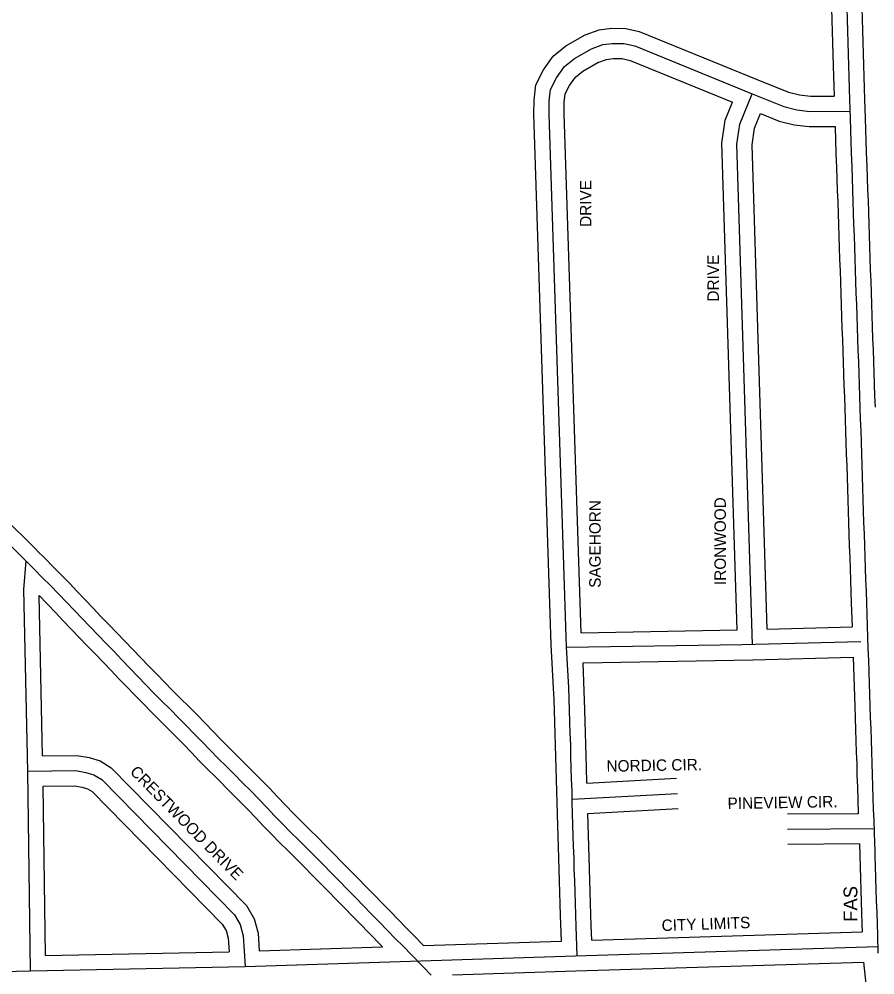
# Model space of a CAD drawing. Extents: x 1958108 to 2320935, y 15676069 to 16284877.
# Drawn here: x 2186424 to 2188288, y 15853396 to 15855478 of the extents above; entities that cross this region are included whole.
import ezdxf

# ---------------------------------------------------------------- set-up
doc = ezdxf.new("R2010")
doc.units = 0
for name, color, linetype in [('L18', 7, 'Continuous'), ('L2', 7, 'Continuous'), ('L21', 7, 'Continuous'), ('L23', 7, 'Continuous'), ('L3', 7, 'Continuous'), ('L9', 7, 'Continuous')]:
    doc.layers.add(name, color=color, linetype=linetype)

msp = doc.modelspace()

# ---------------------------------------------------------------- linework, layer by layer
at = {"layer": 'L18'}
for p, q in [((2186481.2, 15853438), (2186476.4, 15853806.6)), ((2187660.6, 15853813), (2187856.1, 15853823.9)), ((2187662.4, 15853747), (2187859.8, 15853758)), ((2188251.9, 15853746.8), (2188097.7, 15853745.6)), ((2188254.6, 15853680.8), (2188098.2, 15853679.6)), ((2186481.2, 15853438), (2186881.1, 15853446))]:
    msp.add_line(p, q, dxfattribs=at)
for points in [[(2188193.8, 15855501.2), (2188194.4, 15855476.1), (2188195.3, 15855451), (2188195.9, 15855426.1), (2188196.7, 15855401.1), (2188197.3, 15855376.1), (2188199.6, 15855310.4)], [(2188259.8, 15855502.8), (2188260.4, 15855478), (2188261.3, 15855453), (2188261.9, 15855428), (2188262.7, 15855403), (2188263.3, 15855378), (2188264.2, 15855353), (2188264.8, 15855327.8), (2188265.4, 15855303.1), (2188266.9, 15855262.6)], [(2187582.8, 15854115.1), (2187545.2, 15855270.9), (2187545.6, 15855301.8), (2187549.6, 15855334.6), (2187565.9, 15855367.3), (2187587.4, 15855397.5), (2187614.9, 15855419.6), (2187656.6, 15855443.5), (2187687.4, 15855454.9), (2187714.2, 15855458.2), (2187745.2, 15855457.8), (2187774.8, 15855451.4), (2188032.9, 15855346)], [(2187648, 15854141), (2187611.2, 15855271.6), (2187611.5, 15855297.3), (2187613.7, 15855315.3), (2187622.7, 15855333.3), (2187635.8, 15855351.7), (2187652.2, 15855364.9), (2187684.6, 15855383.5), (2187703.1, 15855390.3), (2187717.9, 15855392.1), (2187737.8, 15855391.9), (2187755.3, 15855388.1), (2187977.7, 15855297.3)], [(2188032.8, 15855346.1), (2188100, 15855318.8), (2188124, 15855312.8), (2188148.1, 15855310.1), (2188199.6, 15855310.4)], [(2187987.7, 15854147.6), (2187954.4, 15855207.8), (2187962, 15855257.5), (2187977.7, 15855297.3)], [(2188053.7, 15854149.1), (2188020.5, 15855203.8), (2188026.1, 15855240.2), (2188038.8, 15855272.4)], [(2188038.8, 15855272.4), (2188079.4, 15855255.9), (2188112.2, 15855247.7), (2188144.6, 15855244), (2188201.3, 15855244.4)], [(2188267, 15855262.1), (2188267.6, 15855237.3), (2188268.4, 15855212.5), (2188269.2, 15855187.6), (2188270.5, 15855157.1), (2188271.4, 15855132), (2188272.2, 15855107), (2188273.1, 15855082.1), (2188273.9, 15855057.1), (2188274.8, 15855032.1), (2188275.6, 15855007.1), (2188276.5, 15854982.1), (2188277.3, 15854957.1), (2188278.1, 15854932.1), (2188279, 15854907.2), (2188279.9, 15854882.2), (2188280.7, 15854857.2), (2188281.5, 15854832.2), (2188282.4, 15854807.2), (2188283.2, 15854782.2), (2188284.1, 15854757.2), (2188285, 15854732.2), (2188285.8, 15854707.3), (2188286.6, 15854682.3), (2188287.5, 15854657.3), (2188288.4, 15854632.3)], [(2188201.3, 15855244.4), (2188203.3, 15855185.1), (2188204.5, 15855154.7), (2188205.4, 15855129.8), (2188206.2, 15855104.8), (2188207.1, 15855079.8), (2188208, 15855054.8), (2188208.8, 15855029.8), (2188209.6, 15855004.9), (2188210.5, 15854979.9), (2188211.3, 15854954.9), (2188212.2, 15854929.9), (2188213, 15854904.9), (2188213.9, 15854879.9), (2188214.7, 15854854.9), (2188215.6, 15854830), (2188216.4, 15854805), (2188217.3, 15854780), (2188218.1, 15854755), (2188219, 15854730), (2188219.8, 15854705), (2188220.7, 15854680), (2188221.5, 15854655.1), (2188222.4, 15854630.1), (2188223.2, 15854605.1), (2188224.1, 15854580.1), (2188224.9, 15854555.1), (2188225.8, 15854530.1), (2188226.6, 15854505.1), (2188227.5, 15854480.3), (2188228.1, 15854455.3), (2188228.9, 15854430.2), (2188229.8, 15854405.2), (2188230.6, 15854380.2), (2188231.5, 15854355.2), (2188232.3, 15854330.2), (2188233.2, 15854305.2), (2188234, 15854280.2), (2188234.9, 15854255.3), (2188235.7, 15854230.3), (2188236.6, 15854205.3), (2188238.3, 15854153.7)], [(2186239.8, 15854548.2), (2186259.1, 15854528.5), (2186276.6, 15854510.6), (2186294.2, 15854492.5), (2186311.7, 15854474.1), (2186328.7, 15854455.8), (2186345.8, 15854437.7), (2186362.7, 15854420), (2186380.1, 15854402.5), (2186397.8, 15854384.9), (2186415.5, 15854367.3), (2186433.2, 15854349.7), (2186462.5, 15854320.6)], [(2186462.6, 15854320.5), (2186480.4, 15854302.6), (2186497.9, 15854284.9), (2186515.6, 15854267.1), (2186533.3, 15854248.9), (2186550.7, 15854230.8), (2186568, 15854212.6), (2186585.1, 15854194.5), (2186602.2, 15854176.5), (2186619.5, 15854158.7), (2186637.1, 15854140.6), (2186654.3, 15854122.7), (2186671.8, 15854104.7), (2186689.1, 15854086.6), (2186706.5, 15854068.5), (2186723.7, 15854050.5), (2186741, 15854032.8), (2186758.2, 15854015.2), (2186775.8, 15853997.8), (2186793.9, 15853980.1), (2186811.6, 15853962.1), (2186829.1, 15853944.1), (2186846.7, 15853925.9), (2186863.9, 15853908), (2186881.1, 15853890.3), (2186898.6, 15853872.8), (2186934.1, 15853837.7), (2186952, 15853819.8), (2186969.8, 15853801.5), (2186987.1, 15853783.3), (2187004.2, 15853765.3), (2187021.5, 15853747.5), (2187038.7, 15853730), (2187056.2, 15853712.6), (2187074.3, 15853694.9), (2187092, 15853677), (2187109.5, 15853659.2), (2187127.2, 15853641.3), (2187144.7, 15853623.3), (2187162.2, 15853605.5), (2187179.7, 15853587.6), (2187197.1, 15853569.7), (2187214.6, 15853551.8), (2187232.1, 15853534), (2187249.6, 15853516.1), (2187267, 15853498.2), (2187284.5, 15853480.3), (2187304.7, 15853459.6)], [(2186467.3, 15854222.5), (2186502.9, 15854185.2), (2186520.1, 15854167.2), (2186537.3, 15854149), (2186554.6, 15854130.8), (2186572.2, 15854112.7), (2186589.6, 15854094.8), (2186606.8, 15854076.8), (2186624.3, 15854058.9), (2186641.4, 15854040.9), (2186658.9, 15854022.8), (2186676.2, 15854004.7), (2186693.8, 15853986.6), (2186711.5, 15853968.7), (2186729.4, 15853950.8), (2186747.2, 15853933.3), (2186764.5, 15853915.9), (2186781.8, 15853898.1), (2186799.2, 15853880.2), (2186816.4, 15853862.1), (2186834.2, 15853843.9), (2186852.1, 15853826.1), (2186887.5, 15853790.9), (2186905, 15853773.4), (2186922.2, 15853755.8), (2186939.3, 15853737.8), (2186956.6, 15853719.6), (2186974.3, 15853701.4), (2186992, 15853683.4), (2187009.9, 15853665.6), (2187027.7, 15853648.2), (2187045, 15853630.7), (2187062.5, 15853612.8), (2187080.1, 15853595), (2187097.5, 15853577.2), (2187115, 15853559.3), (2187132.5, 15853541.5), (2187149.9, 15853523.6), (2187167.4, 15853505.7), (2187184.9, 15853487.9), (2187215.3, 15853456.6)], [(2186475.2, 15853872.6), (2186467.3, 15854222.5)], [(2187648, 15854141), (2187987.7, 15854147.6)], [(2188053.7, 15854149.1), (2188238.3, 15854153.7)], [(2187597.3, 15853721.1), (2187596.7, 15853746), (2187595.9, 15853770.9), (2187595.3, 15853796), (2187594.4, 15853820.9), (2187593.8, 15853845.9), (2187593, 15853870.9), (2187592.4, 15853895.9), (2187591.5, 15853920.9), (2187590.9, 15853945.9), (2187590.1, 15853970.7), (2187589.2, 15853995.5), (2187588.2, 15854020.1), (2187582.8, 15854115.1)], [(2187652.6, 15854075.1), (2188022.5, 15854082.3), (2188240.6, 15854087.7)], [(2187660.6, 15853813), (2187659.8, 15853847.8), (2187658.9, 15853872.8), (2187658.3, 15853897.8), (2187657.5, 15853922.8), (2187656.9, 15853947.8), (2187656, 15853973), (2187652.6, 15854075.1)], [(2188240.6, 15854087.7), (2188244.2, 15853980.4), (2188245.1, 15853955.4), (2188245.9, 15853930.4), (2188246.8, 15853905.5), (2188247.6, 15853880.5), (2188248.5, 15853855.6), (2188249, 15853830.6), (2188249.9, 15853805.5), (2188251.9, 15853746.8)], [(2186475.2, 15853872.6), (2186549.6, 15853873.5), (2186576.7, 15853869), (2186600.6, 15853861.7), (2186624.7, 15853846.9), (2186919.3, 15853546.5), (2186936.1, 15853517.7), (2186944.4, 15853486.3), (2186947.1, 15853447.7)], [(2186476.4, 15853806.6), (2186544.6, 15853807.5), (2186561.5, 15853804.6), (2186573.2, 15853801), (2186583.3, 15853794.9), (2186866.4, 15853506.2), (2186874.6, 15853492.2), (2186879, 15853475.5), (2186881.1, 15853446)], [(2187671.3, 15853471.2), (2187670.2, 15853502.1), (2187669.4, 15853526.9), (2187668.8, 15853551.9), (2187667.9, 15853577), (2187667.1, 15853602), (2187666.3, 15853626.8), (2187665.7, 15853651.8), (2187662.4, 15853747)], [(2187605.3, 15853469.1), (2187603.4, 15853525), (2187602.8, 15853550), (2187602, 15853574.8), (2187601.1, 15853599.8), (2187600.3, 15853624.9), (2187599.7, 15853649.9), (2187598.8, 15853674.8), (2187597.3, 15853720.8)], [(2188254.6, 15853680.8), (2188256.5, 15853605.8), (2188257.3, 15853580.6), (2188258.1, 15853555.6), (2188259, 15853530.6), (2188259.8, 15853505.8), (2188260.2, 15853489.5)], [(2187671.3, 15853471.2), (2188260.2, 15853489.5)], [(2186947.1, 15853447.7), (2187215.3, 15853456.6)], [(2187304.7, 15853459.6), (2187605.3, 15853469.1)], [(2187367.6, 15853395.5), (2187636.7, 15853404.1), (2188263.6, 15853423.5)], [(2188263.6, 15853423.5), (2188273.5, 15853327.8), (2188277.6, 15853285.1), (2188295.2, 15853201.5), (2188327.7, 15853120.9), (2188365.9, 15853046.5), (2188395.6, 15852974.9), (2188412.1, 15852902.1), (2188417.2, 15852827.6), (2188416.3, 15852792.9), (2188413.3, 15852756.1), (2188401.2, 15852689.7), (2188382.3, 15852630.1), (2188358.5, 15852576.3), (2188333, 15852527), (2188311.4, 15852490), (2188286.5, 15852460)]]:
    msp.add_lwpolyline(points, dxfattribs=at)
at = {"layer": 'L21'}
for points in [[(2186232.6, 15854508.5), (2186253, 15854487.6), (2186270.5, 15854469.6), (2186287.7, 15854451.5), (2186304.6, 15854433.2), (2186321.8, 15854415), (2186339, 15854397), (2186356.8, 15854379.2), (2186374.5, 15854361.5), (2186392.2, 15854343.9), (2186409.9, 15854326.3), (2186439.2, 15854297.2)], [(2186439.2, 15854297.2), (2186456.9, 15854279.4), (2186474.4, 15854261.7), (2186492.1, 15854243.9), (2186509.6, 15854226), (2186526.8, 15854208), (2186544, 15854189.9), (2186561.2, 15854171.7), (2186578.4, 15854153.6), (2186595.9, 15854135.7), (2186613.4, 15854117.7), (2186630.6, 15854099.8), (2186648, 15854081.8), (2186665.2, 15854063.7), (2186682.7, 15854045.7), (2186699.9, 15854027.6), (2186717.4, 15854009.7), (2186734.9, 15853991.9), (2186752.6, 15853974.3), (2186770.5, 15853956.7), (2186788, 15853939), (2186805.5, 15853921.1), (2186823, 15853903), (2186840.2, 15853885), (2186857.6, 15853867.1), (2186875.4, 15853849.4), (2186893.1, 15853831.9), (2186910.8, 15853814.3), (2186928.5, 15853796.6), (2186946, 15853778.6), (2186963.2, 15853760.5), (2186980.4, 15853742.4), (2186997.9, 15853724.5), (2187015.3, 15853706.7), (2187033, 15853689.1), (2187051, 15853671.5), (2187068.5, 15853653.8), (2187086, 15853636), (2187103.7, 15853618.2), (2187121.1, 15853600.3), (2187138.6, 15853582.4), (2187156.1, 15853564.6), (2187173.5, 15853546.7), (2187191, 15853528.8), (2187208.5, 15853510.9), (2187225.9, 15853493), (2187243.4, 15853475.1), (2187260.9, 15853457.2), (2187278.3, 15853439.3), (2187304.2, 15853413)], [(2187304.2, 15853413), (2187321.4, 15853394.9)]]:
    msp.add_lwpolyline(points, dxfattribs=at)
at = {"layer": 'L3'}
for p, q in [((2187628.6, 15853778.1), (2187857.9, 15853790.9)), ((2188286, 15853714.1), (2188097.9, 15853712.6))]:
    msp.add_line(p, q, dxfattribs=at)
for points in [[(2188226.8, 15855502), (2188227.4, 15855477), (2188228.3, 15855452), (2188228.9, 15855427), (2188229.7, 15855402), (2188230.3, 15855377.1), (2188231.2, 15855352), (2188231.8, 15855327.1), (2188232.4, 15855302.1), (2188234, 15855261.3)], [(2187616, 15854109.3), (2187578.2, 15855271.2), (2187578.5, 15855299.5), (2187581.7, 15855325), (2187594.3, 15855350.3), (2187611.6, 15855374.6), (2187633.5, 15855392.2), (2187670.6, 15855413.5), (2187695.3, 15855422.6), (2187716.1, 15855425.1), (2187741.5, 15855424.8), (2187765.1, 15855419.8), (2188020.4, 15855315.5)], [(2188021.8, 15854115.3), (2187987.5, 15855205.8), (2187994, 15855248.8), (2188020.4, 15855315.5)], [(2188020.4, 15855315.5), (2188089.7, 15855287.4), (2188118.1, 15855280.3), (2188146.3, 15855277.1), (2188233.2, 15855277.6), (2188233.2, 15855277.6)], [(2188234, 15855261.3), (2188234.6, 15855236.3), (2188235.4, 15855211.3), (2188236.3, 15855186.4), (2188237.5, 15855155.9), (2188238.4, 15855130.9), (2188239.2, 15855105.9), (2188240.1, 15855080.9), (2188240.9, 15855056), (2188241.8, 15855031), (2188242.6, 15855006), (2188243.5, 15854981), (2188244.3, 15854956), (2188245.2, 15854931), (2188246, 15854906), (2188246.9, 15854881), (2188247.7, 15854856.1), (2188248.6, 15854831.1), (2188249.4, 15854806.1), (2188250.3, 15854781.1), (2188251.1, 15854756.1), (2188252, 15854731.1), (2188252.8, 15854706.1), (2188253.7, 15854681.2), (2188254.5, 15854656.2), (2188255.4, 15854631.2), (2188256.2, 15854606.2), (2188257.1, 15854581.2), (2188257.9, 15854556.2), (2188258.8, 15854531.2), (2188259.6, 15854506.2), (2188260.5, 15854481.3), (2188261.1, 15854456.3), (2188261.9, 15854431.3), (2188262.8, 15854406.3), (2188263.6, 15854381.3), (2188264.5, 15854356.3), (2188265.3, 15854331.3), (2188266.2, 15854306.4), (2188267, 15854281.4), (2188267.9, 15854256.4), (2188268.7, 15854231.4), (2188269.5, 15854206.4), (2188270.4, 15854181.4), (2188271.2, 15854156.4), (2188272.1, 15854131.5), (2188273, 15854106.5), (2188273.8, 15854081.5), (2188274.6, 15854056.5), (2188274.6, 15854054.1)], [(2186443, 15853839.2), (2186434, 15854235.5), (2186439.2, 15854297.4)], [(2187616, 15854109.3), (2187998.9, 15854115.3), (2188257.7, 15854121.7)], [(2187630.3, 15853721.9), (2187629.7, 15853746.9), (2187628.9, 15853771.9), (2187628.3, 15853796.9), (2187627.4, 15853821.9), (2187626.8, 15853846.9), (2187626, 15853871.9), (2187625.4, 15853896.8), (2187624.5, 15853921.9), (2187623.9, 15853946.8), (2187623.1, 15853971.8), (2187622.2, 15853996.8), (2187621.1, 15854021.8), (2187616, 15854109.3)], [(2188274.6, 15854054.1), (2188275.5, 15854031.5), (2188276.4, 15854006.5), (2188277.2, 15853981.5), (2188278, 15853956.6), (2188278.9, 15853931.6), (2188279.7, 15853906.6), (2188280.6, 15853881.6), (2188281.4, 15853856.6), (2188282, 15853831.6), (2188282.9, 15853806.6), (2188283.7, 15853781.6), (2188284.6, 15853756.6), (2188285.4, 15853731.6), (2188286.3, 15853706.7), (2188287.1, 15853681.7), (2188287.7, 15853668.2)], [(2186443, 15853839.2), (2186547.1, 15853840.5), (2186569.1, 15853836.8), (2186586.9, 15853831.4), (2186604, 15853820.9), (2186892.9, 15853526.4), (2186905.3, 15853505), (2186911.7, 15853480.9), (2186916.4, 15853413.7)], [(2186448.7, 15853404.4), (2186443, 15853839.2)], [(2187639.4, 15853437.2), (2187637.3, 15853500.9), (2187636.4, 15853525.9), (2187635.8, 15853550.9), (2187635, 15853575.9), (2187634.1, 15853600.9), (2187633.3, 15853625.9), (2187632.7, 15853650.8), (2187631.8, 15853675.9), (2187630.3, 15853721.9)], [(2188287.7, 15853668.2), (2188288, 15853656.7), (2188288.8, 15853631.7), (2188289.4, 15853606.7), (2188290.3, 15853581.7), (2188291.1, 15853556.7), (2188292, 15853531.8), (2188292.8, 15853506.8), (2188293.4, 15853481.8), (2188294.8, 15853442.5)], [(2186916.4, 15853413.7), (2187299, 15853426.4), (2187635.7, 15853437.1), (2188294.3, 15853457.5)], [(2186448.7, 15853404.4), (2186916.4, 15853413.7)], [(2186111.4, 15853396.1), (2186448.7, 15853404.4)]]:
    msp.add_lwpolyline(points, dxfattribs=at)

# ---------------------------------------------------------------- texts
at = {"layer": 'L2'}
msp.add_text('CITY LIMITS', height=25, rotation=2, dxfattribs=at).set_placement((2187823.9, 15853490.8))
at = {"layer": 'L23'}
msp.add_text('FAS', height=30.05, rotation=90, dxfattribs=at).set_placement((2188249.9, 15853511.1))
at = {"layer": 'L9'}
for s, rotation, p in [('DRIVE', 90, (2187670.5, 15855025.3)), ('DRIVE', 90, (2187948.2, 15854862.6)), ('IRONWOOD', 90, (2187963.5, 15854244.9)), ('SAGEHORN', 90, (2187690.8, 15854238.8)), ('CRESTWOOD DRIVE', 314.5671, (2186663.7, 15853836.4)), ('NORDIC CIR.', 1, (2187703.7, 15853838)), ('PINEVIEW CIR.', 1, (2187967.3, 15853756.7))]:
    msp.add_text(s, height=25, rotation=rotation, dxfattribs=at).set_placement(p)

doc.saveas('drawing.dxf')
